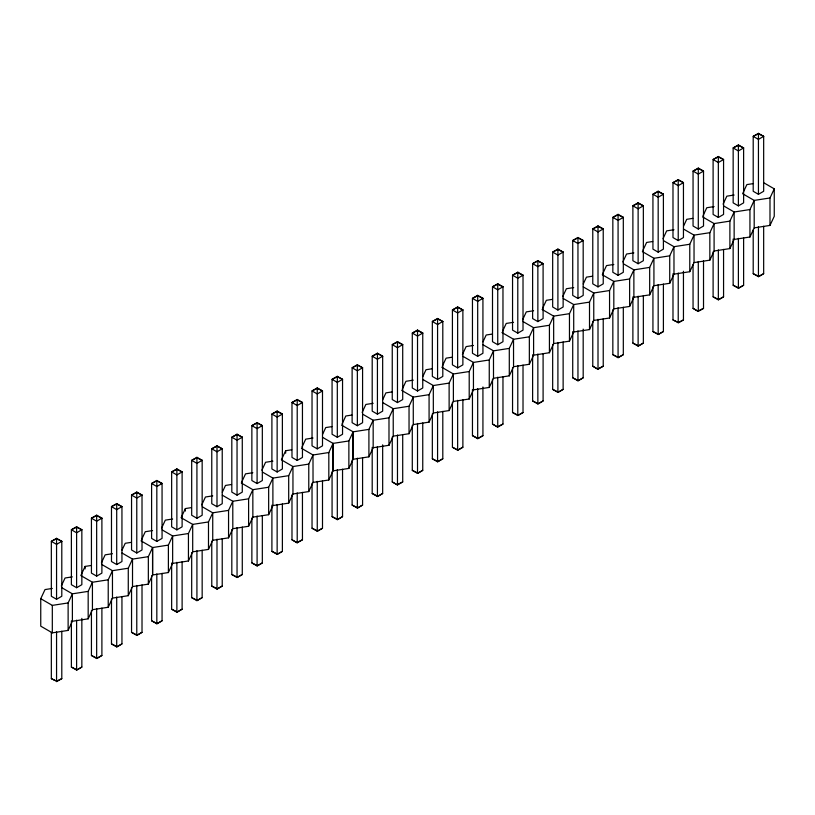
<?xml version="1.0" encoding="UTF-8"?>
<svg xmlns="http://www.w3.org/2000/svg" width="815" height="815" viewBox="0 0 815 815"><rect width="100%" height="100%" fill="white"/><g stroke="black" fill="none" stroke-linecap="round" stroke-linejoin="round"><path stroke-width="1.22" d="M56.571 681.187L51.335 678.64L51.335 632.46M81.846 618.381L81.846 667.067L76.61 670.083L71.384 667.067L71.384 620.877M101.895 608.061L101.895 655.484L96.659 658.51L91.433 655.484L91.433 610.557M121.944 596.488L121.944 643.911L116.708 646.937L111.482 643.911L111.482 598.984M142.014 584.925L142.014 632.359L136.777 635.374L131.551 632.359L131.551 587.421M162.063 573.352L162.063 620.786L156.826 623.801L151.6 620.786L151.6 575.848M182.112 561.78L182.112 609.202L176.875 612.228L171.649 609.202L171.649 563.022M202.161 550.207L202.161 597.629L196.924 600.655L191.688 597.629L191.688 552.702M222.23 538.644L222.23 586.077L216.994 589.092L211.768 586.077L211.768 541.14M242.279 527.071L242.279 574.504L237.043 577.519L231.817 574.504L231.817 529.567M262.328 515.498L262.328 562.92L257.092 565.946L251.866 562.92L251.866 517.994M282.377 503.925L282.377 551.348L277.141 554.373L271.904 551.348L271.904 505.168M322.495 480.789L322.495 528.222L317.259 531.237L312.033 528.222L312.033 483.285M342.545 469.216L342.545 516.639L337.308 519.664L332.072 516.639L332.072 471.712M362.583 457.643L362.583 505.066L357.357 508.091L352.121 505.066L352.121 460.139M382.663 444.837L382.663 493.513L377.427 496.529L372.2 493.513L372.2 447.333M422.751 422.934L422.751 470.357L417.524 473.383L412.288 470.357L412.288 425.43M442.8 411.361L442.8 458.784L437.574 461.81L432.337 458.784L432.337 413.857M462.879 399.798L462.879 447.231L457.643 450.247L452.417 447.231L452.417 402.294M482.928 386.972L482.928 435.658L477.692 438.674L472.456 435.658L472.456 389.468M523.016 365.079L523.016 412.502L517.79 415.528L512.553 412.502L512.553 367.575M543.096 353.516L543.096 400.949L537.859 403.965L532.623 400.949L532.623 354.77M563.134 341.943L563.134 389.376L557.908 392.392L552.672 389.376L552.672 344.439M623.312 307.235L623.312 354.668L618.076 357.683L612.839 354.668L612.839 309.731M643.351 295.662L643.351 343.095L638.125 346.11L632.888 343.095L632.888 296.904M663.4 284.089L663.4 331.522L658.174 334.537L652.937 331.522L652.937 286.585M678.233 322.495L672.986 319.938L672.986 273.759M723.567 249.38L723.567 296.813L718.341 299.828L713.105 296.813L713.105 251.876M743.616 237.807L743.616 285.24L738.39 288.255L733.154 285.24L733.154 239.05M763.665 226.234L763.665 273.657L758.439 276.682L753.203 273.657L753.203 229.973M56.561 538.318L56.561 599.28L61.797 596.254L61.797 541.343L56.561 538.318L51.335 541.343L51.335 596.254L56.561 599.28M76.61 526.745L76.61 587.707L81.846 584.681L81.846 529.76L76.61 526.745L71.384 529.76L71.384 584.681L76.61 587.707M96.659 515.172L96.659 576.134L91.433 573.108L91.433 518.187L96.659 515.172L101.895 518.187L101.895 573.108L96.659 576.134M116.708 503.599L116.708 564.55L111.482 561.535L111.482 506.614L116.708 503.599L121.944 506.614L121.944 561.535L116.708 564.55M136.777 492.036L136.777 552.998L131.551 549.972L131.551 495.062L136.777 492.036L142.014 495.062L142.014 549.972L136.777 552.998M156.826 480.463L156.826 541.425L162.063 538.399L162.063 483.478L156.826 480.463L151.6 483.478L151.6 538.399L156.826 541.425M176.875 468.89L176.875 529.852L182.112 526.826L182.112 471.905L176.875 468.89L171.649 471.905L171.649 526.826L176.875 529.852M196.924 457.317L196.924 518.269L202.161 515.253L202.161 460.332L196.924 457.317L191.688 460.332L191.688 515.253L196.924 518.269M216.994 445.754L216.994 506.716L222.23 503.69L222.23 448.78L216.994 445.754L211.768 448.78L211.768 503.69L216.994 506.716M237.043 434.181L237.043 495.143L242.279 492.117L242.279 437.207L237.043 434.181L231.817 437.207L231.817 492.117L237.043 495.143M257.092 422.608L257.092 483.57L262.328 480.544L262.328 425.624L257.092 422.608L251.866 425.624L251.866 480.544L257.092 483.57M277.141 411.035L277.141 471.997L282.377 468.971L282.377 414.051L277.141 411.035L271.904 414.051L271.904 468.971L277.141 471.997M297.21 399.472L297.21 460.434L302.447 457.419L302.447 402.498L297.21 399.472L291.984 402.498L291.984 457.419L297.21 460.434M317.259 387.899L317.259 448.861L322.495 445.836L322.495 390.925L317.259 387.899L312.033 390.925L312.033 445.836L317.259 448.861M337.308 376.326L337.308 437.288L342.545 434.263L342.545 379.342L337.308 376.326L332.072 379.342L332.072 434.263L337.308 437.288M357.357 364.753L357.357 425.715L362.583 422.69L362.583 367.769L357.357 364.753L352.121 367.769L352.121 422.69L357.357 425.715M377.427 353.19L377.427 414.152L382.663 411.137L382.663 356.216L377.427 353.19L372.2 356.216L372.2 411.137L377.427 414.152M397.476 341.617L397.476 402.579L402.712 399.554L402.712 344.643L397.476 341.617L392.249 344.643L392.249 399.554L397.476 402.579M417.524 330.044L417.524 391.006L422.751 387.981L422.751 333.06L417.524 330.044L412.288 333.06L412.288 387.981L417.524 391.006M437.574 318.471L437.574 379.433L442.8 376.408L442.8 321.487L437.574 318.471L432.337 321.487L432.337 376.408L437.574 379.433M457.643 306.909L457.643 367.871L462.879 364.855L462.879 309.934L457.643 306.909L452.417 309.934L452.417 364.855L457.643 367.871M477.692 295.336L477.692 356.298L482.928 353.272L482.928 298.361L477.692 295.336L472.456 298.361L472.456 353.272L477.692 356.298M497.741 283.763L497.741 344.725L492.505 341.699L492.505 286.778L497.741 283.763L502.967 286.778L502.967 341.699L497.741 344.725M517.79 272.19L517.79 333.152L512.553 330.126L512.553 275.205L517.79 272.19L523.016 275.205L523.016 330.126L517.79 333.152M537.859 260.627L537.859 321.589L532.623 318.573L532.623 263.653L537.859 260.627L543.096 263.653L543.096 318.573L537.859 321.589M557.908 249.054L557.908 310.016L563.134 306.99L563.134 252.079L557.908 249.054L552.672 252.079L552.672 306.99L557.908 310.016M577.957 237.481L577.957 298.443L572.721 295.417L572.721 240.496L577.957 237.481L583.183 240.496L583.183 295.417L577.957 298.443M598.006 225.908L598.006 286.87L603.232 283.844L603.232 228.923L598.006 225.908L592.77 228.923L592.77 283.844L598.006 286.87M618.076 214.345L618.076 275.307L612.839 272.291L612.839 217.371L618.076 214.345L623.312 217.371L623.312 272.291L618.076 275.307M638.125 202.772L638.125 263.734L643.351 260.708L643.351 205.798L638.125 202.772L632.888 205.798L632.888 260.708L638.125 263.734M658.174 191.199L658.174 252.161L652.937 249.135L652.937 194.214L658.174 191.199L663.4 194.214L663.4 249.135L658.174 252.161M678.223 179.626L678.223 240.588L683.449 237.562L683.449 182.642L678.223 179.626L672.986 182.642L672.986 237.562L678.223 240.588M698.292 168.063L698.292 229.025L703.518 226.01L703.518 171.089L698.292 168.063L693.056 171.089L693.056 226.01L698.292 229.025M718.341 156.49L718.341 217.452L723.567 214.427L723.567 159.516L718.341 156.49L713.105 159.516L713.105 214.427L718.341 217.452M738.39 144.917L738.39 205.879L733.154 202.854L733.154 147.933L738.39 144.917L743.616 147.933L743.616 202.854L738.39 205.879M758.439 133.344L758.439 194.306L763.665 191.28L763.665 136.36L758.439 133.344L753.203 136.36L753.203 191.28L758.439 194.306M61.848 587.727L72.382 593.829L72.382 621.285L68.124 630.413L52.313 632.848L40.75 626.154L40.75 598.689L45.008 589.571L52.303 588.44M61.329 585.975L65.057 577.998L72.352 576.867M68.124 630.413L68.124 602.947L72.382 593.829L88.173 591.374L92.431 582.246L108.222 579.801L112.48 570.673L128.271 568.228L132.519 559.1L148.34 556.665L152.599 547.548L168.389 545.092L172.648 535.964L188.438 533.519L192.697 524.391L208.487 521.946L212.735 512.818L228.557 510.384L232.815 501.266L248.606 498.811L252.864 489.683L241.281 482.979M91.188 565.488L85.106 566.415L80.848 575.543L92.431 582.246L92.431 609.712L88.173 618.83L72.352 621.264M101.427 562.829L105.155 554.842L112.45 553.721M122.026 550.125L125.225 543.289L131.307 542.352M92.401 609.691L108.222 607.257L112.48 598.139L112.45 570.663L101.946 564.581M141.545 539.693L145.274 531.716L152.568 530.585M112.45 598.118L128.271 595.684L132.519 586.566L132.519 559.1L122.016 553.018M161.594 528.12L165.323 520.133L172.617 519.012M132.519 586.566L148.34 584.131L152.599 575.003L152.599 547.548L141.015 540.834M191.454 507.623L185.372 508.56L181.113 517.688L192.697 524.391L192.697 551.857L188.438 560.975L172.617 563.409L168.389 572.548L152.568 574.982L152.568 547.527M201.713 504.984L205.441 497.007L212.735 495.877M222.291 492.27L225.49 485.434L231.572 484.497M192.666 551.837L208.487 549.402L212.735 540.284L212.735 512.818L202.232 506.736M241.811 481.838L245.539 473.851L252.833 472.731M212.735 540.284L228.557 537.849L232.815 528.721L232.784 501.245L222.281 495.163M261.86 470.265L265.578 462.278L272.882 461.158M232.784 528.701L248.606 526.266L252.864 517.148L252.833 489.672L268.655 487.238L272.903 478.11L262.379 472.017M291.739 449.788L285.657 450.726L281.399 459.843L292.952 466.537L308.773 464.102L313.031 454.984L328.822 452.529L333.07 443.401L322.546 437.309M252.833 517.128L268.655 514.693L272.903 505.575L272.882 478.099L288.693 475.665L292.952 466.537L292.952 494.002L288.693 503.12L272.882 505.555M301.978 447.129L305.707 439.153L313.001 438.022M322.557 434.415L325.745 427.569L331.837 426.642M292.952 494.002L308.773 491.567L313.031 482.439L313.001 454.964L301.448 448.27M342.076 423.983L345.794 415.996L351.876 415.059M313.001 482.419L328.822 479.994L333.07 470.866L333.07 443.401M362.145 412.421L365.874 404.444L373.168 403.323M348.871 440.956L333.05 443.391L333.05 470.846L348.871 468.411L348.871 440.956L353.119 431.828L368.91 429.383L373.168 420.255L388.989 417.82L393.248 408.702L409.038 406.247L413.287 397.119L401.714 390.416M348.871 468.411L353.119 459.293L353.119 431.828L341.546 425.124M382.724 399.707L385.923 392.871L392.005 391.934M353.099 431.818L353.099 459.273L368.91 456.838L373.168 447.72L373.168 420.255L362.665 414.173M402.243 389.275L405.962 381.288L413.266 380.167M373.168 447.72L388.989 445.285L393.248 436.157L393.217 408.682L382.714 402.6M422.822 376.561L426.011 369.715L432.093 368.777M393.217 436.137L409.038 433.712L413.287 424.584L413.266 397.109L429.077 394.674L433.336 385.546L422.812 379.454M442.362 366.139L446.09 358.162L452.172 357.225M413.266 424.564L429.077 422.129L433.336 413.011L433.315 385.536L449.126 383.101L453.385 373.973L469.206 371.538L473.454 362.42L489.255 359.965L493.503 350.847L509.294 348.392L513.552 339.264L529.343 336.819L533.601 327.691L549.422 325.256L553.67 316.139L542.097 309.425M462.411 354.566L466.129 346.589L473.434 345.458M433.315 412.991L449.126 410.556L453.385 401.438L453.385 373.973L441.832 367.28M482.989 341.852L486.178 335.006L492.26 334.079M453.385 401.438L469.206 399.004L473.454 389.876L473.434 362.4L462.93 356.318M502.509 331.42L506.227 323.433L513.532 322.312M473.434 389.855L489.255 387.431L493.503 378.303L493.483 350.827L482.979 344.745M522.578 319.857L526.307 311.88L533.601 310.76M493.483 378.282L509.294 375.847L513.552 366.73L513.532 339.254L501.969 332.561M542.627 308.284L546.345 300.307L552.427 299.37M513.532 366.709L529.343 364.274L533.601 355.157L533.601 327.691L523.098 321.609M562.676 296.711L566.394 288.734L573.699 287.603M533.601 355.157L549.422 352.722L553.67 343.594L553.65 316.118L569.461 313.683L573.719 304.565L589.51 302.11L593.768 292.982L609.559 290.537L613.817 281.409L629.628 278.974L633.887 269.857L649.677 267.402L653.936 258.284L669.726 255.829L673.985 246.701L663.451 240.608M583.255 283.997L586.443 277.151L592.525 276.214M553.65 343.573L569.461 341.149L573.719 332.021L573.699 304.545L563.196 298.463M602.794 273.585L606.513 265.598L613.817 264.478M573.699 332L589.51 329.566L593.768 320.448L593.748 292.972L583.234 286.89M622.843 262.002L626.562 254.025L633.866 252.895M593.748 320.427L609.559 317.993L613.817 308.875L613.817 281.409L602.265 274.716M642.892 250.429L646.611 242.452L652.693 241.515M613.817 308.875L629.628 306.44L633.887 297.312L633.866 269.836L623.363 263.754M662.941 238.856L666.66 230.869L673.964 229.749M633.866 297.292L649.677 294.867L653.936 285.739L653.915 258.263L642.352 251.57M683.541 226.163L686.729 219.317L692.811 218.379M653.915 285.719L669.726 283.284L673.985 274.166L673.964 246.69L689.775 244.256L694.034 235.128L709.845 232.693L714.103 223.575L729.894 221.12L734.152 212.002L749.943 209.547L754.201 200.419L742.618 193.715L746.876 184.587L752.958 183.66M703.06 215.72L706.778 207.743L714.083 206.613M673.964 274.146L689.775 271.711L694.034 262.593L694.034 235.128L683.53 229.046M723.109 204.147L726.827 196.171L734.132 195.04M694.034 262.593L709.845 260.158L714.103 251.03L714.083 223.555L702.52 216.861M714.083 251.01L729.894 248.585L734.152 239.457L734.132 211.982L723.618 205.9M734.132 239.437L749.943 237.002L754.201 227.884L754.181 200.409L769.992 197.974L774.25 188.846L763.747 182.764M754.181 227.864L769.992 225.429L774.25 216.311L774.25 188.846M61.797 631.207L61.797 678.64L56.561 681.656L56.561 631.727M81.846 667.067L76.61 670.083L76.61 620.154M101.895 655.484L96.659 658.51L96.659 608.581M121.944 643.911L116.708 646.937L116.708 597.008M142.014 632.359L136.777 635.374L136.777 585.445M162.063 620.786L156.826 623.801L156.826 573.872M182.112 609.202L176.875 612.228L176.875 562.299M202.161 597.629L196.924 600.655L196.924 550.726M222.23 586.077L216.994 589.092L216.994 539.163M242.279 574.504L237.043 577.519L237.043 527.59M262.328 562.92L257.092 565.946L257.092 516.017M282.377 551.348L277.141 554.373L277.141 504.444M302.447 492.362L302.447 539.795L297.21 542.81L291.984 539.795L291.984 494.858M322.495 528.222L317.259 531.237L317.259 481.308M342.545 516.639L337.308 519.664L337.308 469.735M362.583 505.066L357.357 508.091L357.357 458.162M382.663 493.513L377.427 496.529L377.427 446.61M402.712 434.507L402.712 481.94L397.476 484.956L392.249 481.94L392.249 437.003M422.751 470.357L417.524 473.383L417.524 423.454M442.8 458.784L437.574 461.81L437.574 411.881M462.879 447.231L457.643 450.247L457.643 400.328M482.928 435.658L477.692 438.674L477.692 388.745M502.967 376.652L502.967 424.075L497.741 427.101L492.505 424.075L492.505 379.148M523.016 412.502L517.79 415.528L517.79 365.599M543.096 400.949L537.859 403.965L537.859 354.046M563.134 389.376L557.908 392.392L557.908 342.463M583.183 329.117L583.183 377.793L577.957 380.819L572.721 377.793L572.721 331.613M603.232 318.797L603.232 366.22L598.006 369.246L592.77 366.22L592.77 321.293M623.312 354.668L618.076 357.683L618.076 307.764M643.351 343.095L638.125 346.11L638.125 296.181M663.4 331.522L658.174 334.537L658.174 284.608M683.449 271.263L683.449 319.938L678.223 322.964L678.223 273.035M703.518 260.953L703.518 308.386L698.292 311.401L693.056 308.386L693.056 264.702M723.567 296.813L718.341 299.828L718.341 249.899M743.616 285.24L738.39 288.255L738.39 238.326M763.665 273.657L758.439 276.682L758.439 226.753M699.341 310.423L703.518 308.386M679.272 321.986L683.449 319.938M599.056 368.268L603.232 366.22M583.183 377.793L577.957 380.819L577.957 330.89M498.79 426.123L502.967 424.075M398.535 483.978L402.712 481.94M298.27 541.832L302.447 539.795M57.621 680.678L61.797 678.64M40.75 598.689L52.313 605.382L68.124 602.947M753.203 273.657L758.449 276.214M733.154 285.24L738.4 287.787M713.105 296.813L718.351 299.36M693.056 308.386L698.292 311.401L698.292 261.483M672.986 319.938L677.184 321.986M652.937 331.522L658.184 334.069M632.888 343.095L638.135 345.642M612.839 354.668L618.086 357.214M592.77 366.22L598.006 369.246L598.006 319.317M572.721 377.793L576.918 379.841M552.672 389.376L557.918 391.923M532.623 400.949L537.869 403.496M512.553 412.502L517.8 415.059M492.505 424.075L497.741 427.101L497.741 377.172M472.456 435.658L477.702 438.205M452.417 447.231L457.653 449.778M432.337 458.784L437.584 461.341M412.288 470.357L417.535 472.914M392.249 481.94L397.476 484.956L397.476 435.027M372.2 493.513L377.437 496.06M352.121 505.066L357.367 507.613M332.072 516.639L337.318 519.196M312.033 528.222L317.269 530.769M291.984 539.795L297.21 542.81L297.21 492.881M271.904 551.348L277.151 553.894M251.866 562.92L257.102 565.478M231.817 574.504L237.053 577.051M211.768 586.077L217.004 588.624M191.688 597.629L196.935 600.176M171.649 609.202L176.886 611.759M151.6 620.786L156.837 623.332M131.551 632.359L136.788 634.905M111.482 643.911L116.718 646.458M91.433 655.484L96.669 658.041M71.384 667.067L76.62 669.614M51.335 678.64L55.522 680.678M162.114 529.872L172.648 535.964L172.648 563.43M769.992 197.974L769.992 225.429M749.943 209.547L749.943 237.002M729.894 221.12L729.894 248.585M709.845 232.693L709.845 260.158M689.775 244.256L689.775 271.711M669.726 255.829L669.726 283.284M649.677 267.402L649.677 294.867M629.628 278.974L629.628 306.44M609.559 290.537L609.559 317.993M589.51 302.11L589.51 329.566M569.461 313.683L569.461 341.149M549.422 325.256L549.422 352.722M529.343 336.819L529.343 364.274M509.294 348.392L509.294 375.847M489.255 359.965L489.255 387.431M469.206 371.538L469.206 399.004M449.126 383.101L449.126 410.556M429.077 394.674L429.077 422.129M409.038 406.247L409.038 433.712M388.989 417.82L388.989 445.285M368.91 429.383L368.91 456.838M328.822 452.529L328.822 479.994M308.773 464.102L308.773 491.567M288.693 475.665L288.693 503.12M285.657 450.726L285.657 453.221M268.655 487.238L268.655 514.693M248.606 498.811L248.606 526.266M228.557 510.384L228.557 537.849M208.487 521.946L208.487 549.402M188.438 533.519L188.438 560.975M185.372 508.56L185.372 511.056M168.389 545.092L168.389 572.548M148.34 556.665L148.34 584.131M128.271 568.228L128.271 595.684M108.222 579.801L108.222 607.257M88.173 591.374L88.173 618.83M85.106 566.415L85.106 568.911M52.313 605.382L52.313 632.848M61.797 541.343L56.561 544.359L51.335 541.343L56.541 538.786L61.797 541.343M81.846 529.76L76.61 532.786L71.384 529.76L76.59 527.203L81.846 529.76M101.895 518.187L96.659 521.213L91.433 518.187L96.639 515.63L101.895 518.187M121.944 506.614L116.708 509.64L111.482 506.614L116.688 504.057L121.944 506.614M142.014 495.062L136.777 498.077L131.551 495.062L136.757 492.505L142.014 495.062M162.063 483.478L156.826 486.504L151.6 483.478L156.806 480.921L162.063 483.478M182.112 471.905L176.875 474.931L171.649 471.905L176.855 469.348L182.112 471.905M202.161 460.332L196.924 463.358L191.688 460.332L196.904 457.775L202.161 460.332M222.23 448.78L216.994 451.795L211.768 448.78L216.973 446.223L222.23 448.78M242.279 437.207L237.043 440.222L231.817 437.207L237.022 434.65L242.279 437.207M262.328 425.624L257.092 428.649L251.866 425.624L257.071 423.066L262.328 425.624M282.377 414.051L277.141 417.076L271.904 414.051L277.12 411.494L282.377 414.051M302.447 402.498L297.21 405.513L291.984 402.498L297.19 399.941L302.447 402.498M322.495 390.925L317.259 393.94L312.033 390.925L317.239 388.368L322.495 390.925M342.545 379.342L337.308 382.367L332.072 379.342L337.288 376.785L342.545 379.342M362.583 367.769L357.357 370.794L352.121 367.769L357.337 365.212L362.583 367.769M382.663 356.216L377.427 359.232L372.2 356.216L377.406 353.659L382.663 356.216M402.712 344.643L397.476 347.659L392.249 344.643L397.455 342.086L402.712 344.643M422.751 333.06L417.524 336.086L412.288 333.06L417.504 330.503L422.751 333.06M442.8 321.487L437.574 324.513L432.337 321.487L437.543 318.93L442.8 321.487M462.879 309.934L457.643 312.95L452.417 309.934L457.623 307.377L462.879 309.934M482.928 298.361L477.692 301.377L472.456 298.361L477.672 295.804L482.928 298.361M502.967 286.778L497.741 289.804L492.505 286.778L497.721 284.221L502.967 286.778M523.016 275.205L517.79 278.231L512.553 275.205L517.759 272.648L523.016 275.205M543.096 263.653L537.859 266.668L532.623 263.653L537.839 261.095L543.096 263.653M563.134 252.079L557.908 255.095L552.672 252.079L557.888 249.522L563.134 252.079M583.183 240.496L577.957 243.522L572.721 240.496L577.927 237.939L583.183 240.496M603.232 228.923L598.006 231.949L592.77 228.923L597.976 226.366L603.232 228.923M623.312 217.371L618.076 220.386L612.839 217.371L618.055 214.814L623.312 217.371M643.351 205.798L638.125 208.813L632.888 205.798L638.104 203.241L643.351 205.798M663.4 194.214L658.174 197.24L652.937 194.214L658.143 191.657L663.4 194.214M683.449 182.642L678.223 185.667L672.986 182.642L678.192 180.084L683.449 182.642M703.518 171.089L698.292 174.104L693.056 171.089L698.272 168.532L703.518 171.089M723.567 159.516L718.341 162.531L713.105 159.516L718.31 156.959L723.567 159.516M743.616 147.933L738.39 150.958L733.154 147.933L738.359 145.376L743.616 147.933M763.665 136.36L758.439 139.385L753.203 136.36L758.408 133.803L763.665 136.36"/></g></svg>
